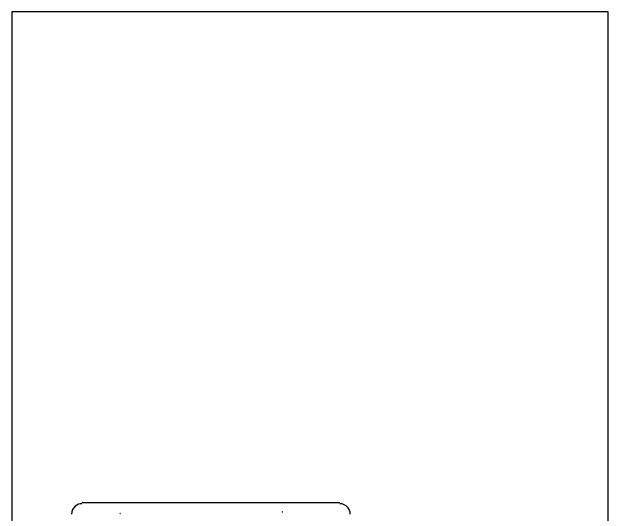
# Model space of a CAD drawing. Header units: millimetres. Extents: x 0 to 1000, y 0 to 1400.
# Drawn here: x 140 to 163.81, y 192.56 to 212.62 of the extents above; entities that cross this region are included whole.
import ezdxf

# ---------------------------------------------------------------- set-up
doc = ezdxf.new("R2010")
doc.units = ezdxf.units.MM

msp = doc.modelspace()

# ---------------------------------------------------------------- linework, layer by layer
at = {"layer": 'COMPONENT_DETAIL'}
msp.add_line((142.7934, 193.0161), (153.1014, 193.0161), dxfattribs=at)
for centre, radius, start, end in [((142.7925, 192.5585), 0.4123, 89.854, 129.1684), ((153.1023, 192.5583), 0.4125, 39.4792, 90.1479), ((142.7924, 192.5582), 0.4124, 129.1313, 180.1451), ((154.9938, 201.627), 9.9086, 244.8737, 245.067), ((153.1026, 192.5582), 0.4123, 359.8534, 39.5154), ((148.2742, 201.0022), 9.2963, 244.7686, 244.9715)]:
    msp.add_arc(centre, radius, start, end, dxfattribs=at)
at = {"layer": 'COMPONENT_OUTLINE'}
for p, q in [((163.813, 212.625), (140, 212.625)), ((140, 212.625), (140, 165)), ((163.813, 165), (163.813, 212.625))]:
    msp.add_line(p, q, dxfattribs=at)

doc.saveas('drawing.dxf')
